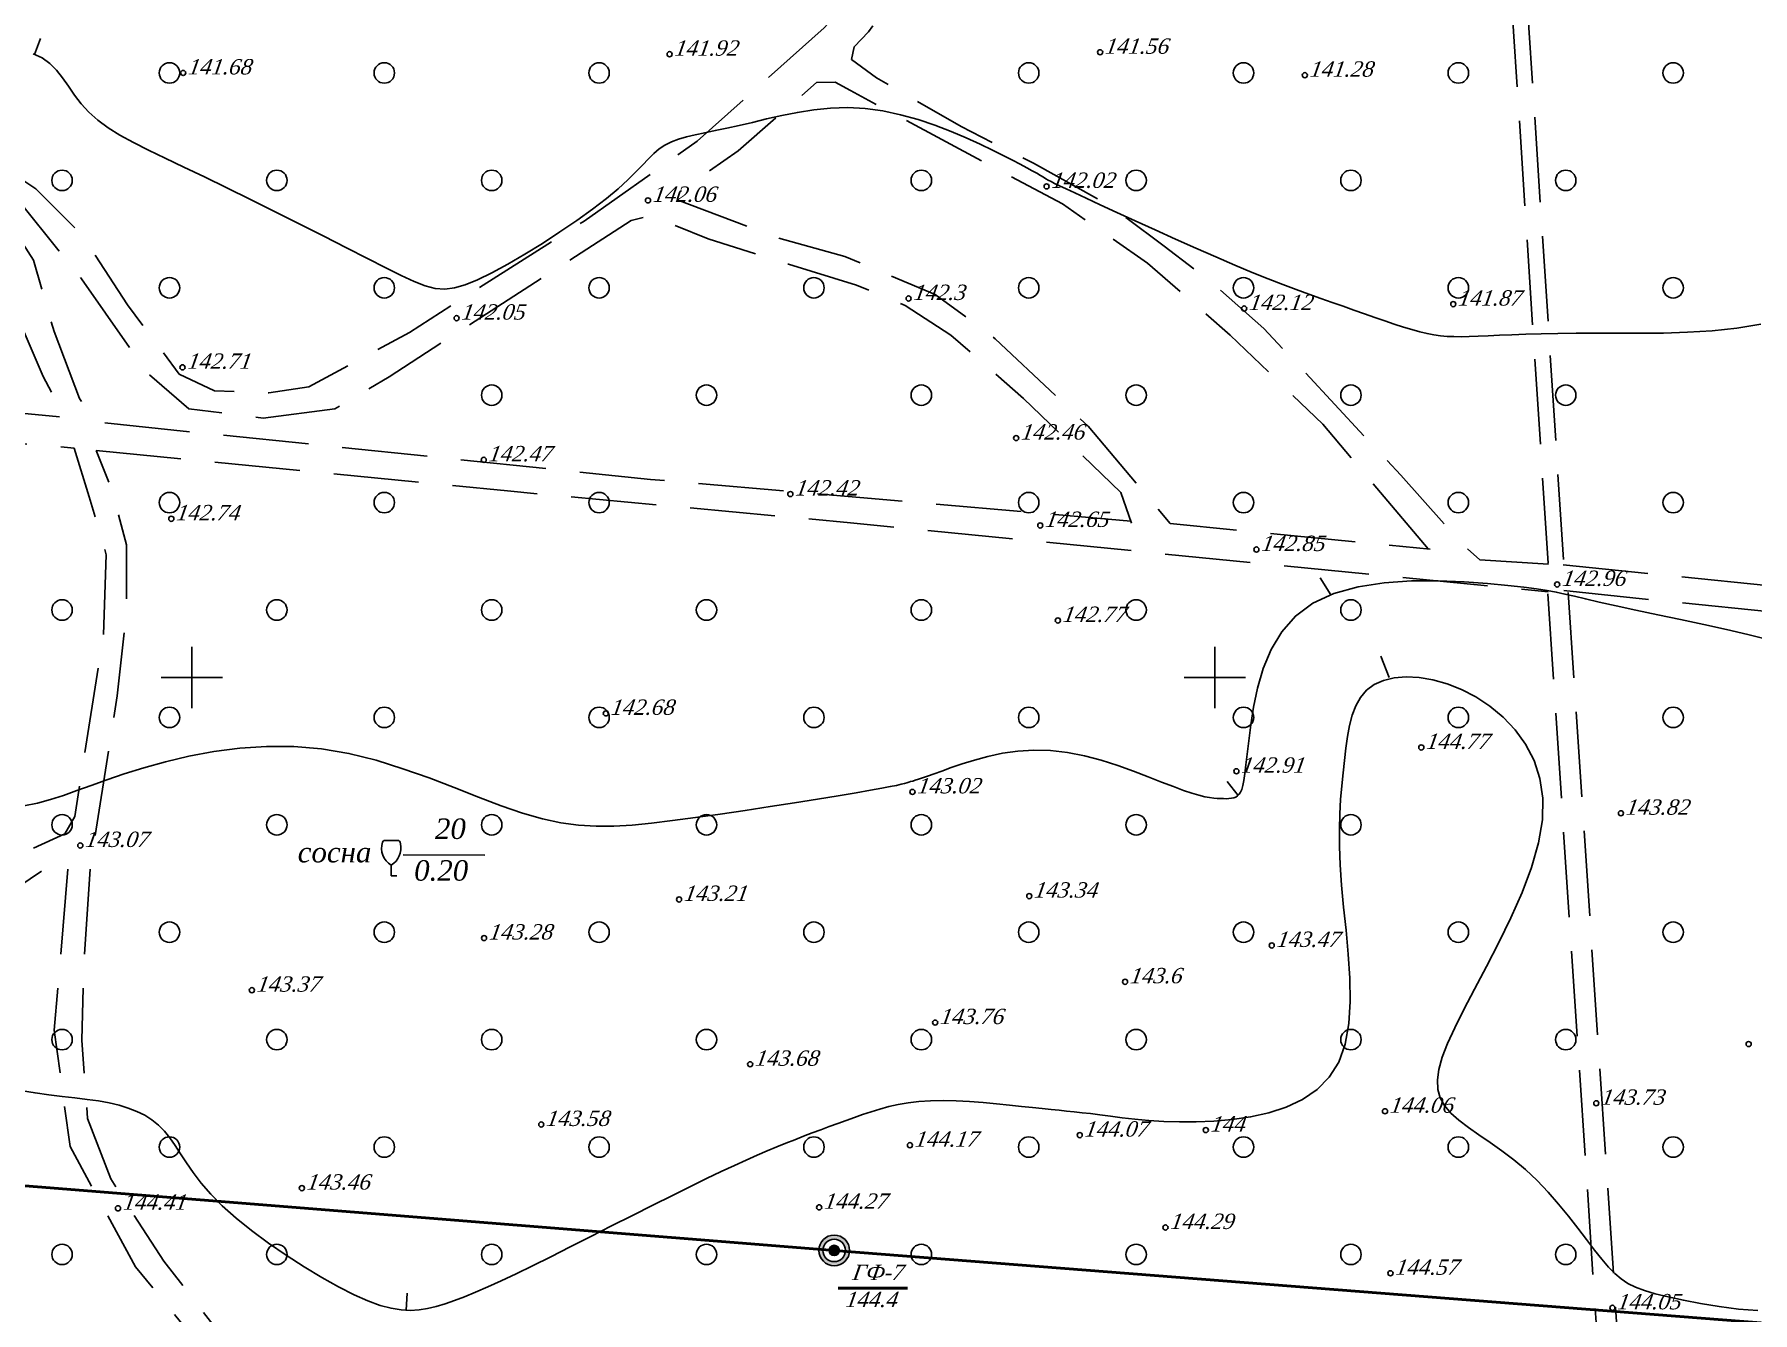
# Model space of a CAD drawing. Header units: millimetres. Extents: x 1400 to 7029, y -1119 to 1612.
# Drawn here: x 2941.4 to 3042.2, y 1075.6 to 1150.6 of the extents above; entities that cross this region are included whole.
import ezdxf

# ---------------------------------------------------------------- set-up
doc = ezdxf.new("R2010")
doc.units = ezdxf.units.MM
doc.set_wipeout_variables(frame=1)
doc.linetypes.add('AHIDDEN2', pattern=[3, 1.5, -1.5])
doc.linetypes.add('AHIDDEN4', pattern=[7, 5, -2])
for name, color, linetype in [('CONT-MNR', 7, 'Continuous'), ('кресты', 7, 'Continuous'), ('ПИКЕТЫ', 7, 'Continuous'), ('проы', 7, 'Continuous'), ('РАСТИТ', 7, 'Continuous'), ('Скважины', 7, 'Continuous'), ('СІТУАЦІЯ', 7, 'Continuous')]:
    doc.layers.add(name, color=color, linetype=linetype)
doc.styles.add('grad', font='timesi.ttf')
doc.styles.add('universw', font='timesi.ttf', dxfattribs={"oblique": 10})

# ---------------------------------------------------------------- blocks, each defined once
blk = doc.blocks.new('390_2')
at = {"color": 0, "linetype": 'Continuous', "lineweight": 0}
blk.add_wipeout([(0.56, -0.02), (0.56, 0.02), (0.02, 0.02), (0.02, 1.02), (0.15, 1.11), (0.31, 1.24), (0.46, 1.38), (0.62, 1.58), (0.73, 1.77), (0.84, 2), (0.9, 2.21), (0.95, 2.44), (0.96, 2.61), (0.96, 2.86), (0.94, 3.01), (0.89, 3.24), (0.86, 3.33), (0.82, 3.39), (0.77, 3.44), (0.7, 3.46), (-0.38, 3.46), (-0.69, 3.46), (-0.8, 3.42), (-0.85, 3.37), (-0.89, 3.28), (-0.93, 3.11), (-0.96, 2.93), (-0.97, 2.66), (-0.95, 2.39), (-0.91, 2.19), (-0.85, 2.03), (-0.78, 1.85), (-0.67, 1.65), (-0.56, 1.5), (-0.45, 1.37), (-0.28, 1.21), (-0.13, 1.09), (-0.02, 1.02), (-0.02, -0.02)], dxfattribs=at)
at = {"color": 0, "linetype": 'Continuous'}
blk.add_lwpolyline([(0.89, 3.12), (0.86, 3.28, 0.283123), (0.7, 3.44), (-0.69, 3.44, 0.301637), (-0.87, 3.28, 0.346308), (0, 1.03, 0.325277)], format="xyb", close=True, dxfattribs=at)
blk.add_lwpolyline([(0, 1.03), (0, 0), (0.54, 0)], dxfattribs=at)
blk = doc.blocks.new('372')
blk.add_circle((0, 0), 1)
blk = doc.blocks.new('368')
at = {"color": 0, "linetype": 'Continuous'}
blk.add_blockref('372', (0, 0), dxfattribs=at)
blk = doc.blocks.new('A$C0DFD615A')
at = {"layer": 'Скважины', "linetype": 'Continuous'}
h = blk.add_hatch(color=6, dxfattribs=at)
h.paths.add_polyline_path([(-3, 0, 1), (3, 0, 1)])
h.paths.add_polyline_path([(2.2, 0, -1), (-2.2, 0, -1)], flags=16)
at = {"layer": 'Скважины', "linetype": 'Continuous', "lineweight": 50}
h = blk.add_hatch(color=6, dxfattribs=at)
edge = h.paths.add_edge_path()
edge.add_arc((0, 0), 1, 0, 360)
at = {"layer": 'Скважины', "color": 0, "linetype": 'Continuous'}
for radius in [3, 2.2, 1]:
    blk.add_circle((0, 0), radius, dxfattribs=at)

msp = doc.modelspace()

# ---------------------------------------------------------------- linework, layer by layer
at = {"color": 7, "linetype": 'Continuous', "lineweight": 50, "flags": 128}
msp.add_lwpolyline([(3253.1696, 1256.3419), (3238.9968, 1213.3162), (3221.6314, 1125.4023), (3222.1953, 1082.1284), (3222.1953, 1082.1284, -0.42950611), (3203.1091, 1063.8631), (3127.1113, 1069.1175), (3071.2513, 1072.7475), (2988.3313, 1079.2275), (2922.9913, 1084.4475)], format="xyb", dxfattribs=at)
at = {"layer": 'CONT-MNR', "color": 30, "linetype": 'Continuous', "flags": 128}
for points, elevation in [([(2941.4173, 1149.3745), (2941.772, 1150.3115)], 42.6), ([(3017.4541, 1117.6802), (3016.8409, 1118.6725)], 42.9), ([(3012.0225, 1105.9181), (3011.3884, 1106.7357)], 42.9), ([(2963.2289, 1075.7217), (2963.285, 1076.7154)], 43.2)]:
    msp.add_lwpolyline(points, dxfattribs=dict(at, elevation=elevation))
at = {"layer": 'CONT-MNR', "color": 30, "linetype": 'Continuous', "elevation": 42.6}
msp.add_lwpolyline([(3042.685, 1133.5521), (3041.2654, 1133.3217), (3039.8263, 1133.1689), (3038.3865, 1133.0783), (3036.9653, 1133.035), (3035.5816, 1133.0236), (3034.2545, 1133.029), (3033.0031, 1133.0361), (3031.8427, 1133.0326), (3030.7737, 1133.0181), (3029.7928, 1132.9953), (3028.8967, 1132.9668), (3028.0821, 1132.9351), (3027.3457, 1132.9028), (3026.6842, 1132.8725), (3026.0942, 1132.8469), (3025.5708, 1132.8285), (3025.102, 1132.8198), (3024.6743, 1132.8232), (3024.2741, 1132.8412), (3023.8879, 1132.8763), (3023.5019, 1132.931), (3023.1027, 1133.0076), (3022.6767, 1133.1088), (3022.2132, 1133.2359), (3021.7132, 1133.3867), (3021.1809, 1133.5579), (3020.6201, 1133.7463), (3020.035, 1133.9486), (3019.4296, 1134.1615), (3018.8078, 1134.3818), (3018.1737, 1134.6063), (3017.5287, 1134.8333), (3016.8641, 1135.068), (3016.1686, 1135.3172), (3015.431, 1135.5878), (3014.6399, 1135.8866), (3013.7841, 1136.2204), (3012.8523, 1136.5961), (3011.8332, 1137.0204), (3010.7232, 1137.4963), (3009.5492, 1138.0105), (3008.3458, 1138.546), (3007.1477, 1139.0856), (3005.9895, 1139.6122), (3004.9058, 1140.1087), (3003.9312, 1140.5578), (3003.1004, 1140.9426), (3002.4377, 1141.2508), (3001.9272, 1141.49), (3001.5429, 1141.6726), (3001.2584, 1141.8111), (3001.0478, 1141.9182), (3000.8848, 1142.0062), (3000.7434, 1142.0877), (3000.5973, 1142.1752), (3000.4235, 1142.2795), (3000.2102, 1142.4051), (2999.9488, 1142.5546), (2999.6305, 1142.7309), (2999.2466, 1142.9367), (2998.7886, 1143.1748), (2998.2475, 1143.4479), (2997.6148, 1143.7589), (2996.8856, 1144.107), (2996.07, 1144.4781), (2995.1822, 1144.8549), (2994.2362, 1145.2198), (2993.246, 1145.5554), (2992.2258, 1145.8442), (2991.1895, 1146.0687), (2990.1513, 1146.2114), (2989.1238, 1146.2606), (2988.1141, 1146.2269), (2987.1279, 1146.1268), (2986.171, 1145.9765), (2985.2492, 1145.7926), (2984.3681, 1145.5913), (2983.5334, 1145.3891), (2982.751, 1145.2022), (2982.0253, 1145.043), (2981.3555, 1144.9065), (2980.7397, 1144.7838), (2980.176, 1144.6659), (2979.6624, 1144.5438), (2979.1969, 1144.4085), (2978.7775, 1144.251), (2978.4024, 1144.0623), (2978.0659, 1143.8346), (2977.7488, 1143.5643), (2977.4282, 1143.2494), (2977.0811, 1142.8876), (2976.6846, 1142.4766), (2976.216, 1142.0143), (2975.6522, 1141.4983), (2974.9705, 1140.9265), (2974.1574, 1140.3007), (2973.2376, 1139.6389), (2972.2456, 1138.9634), (2971.2155, 1138.2963), (2970.1815, 1137.6598), (2969.1781, 1137.076), (2968.2394, 1136.5672), (2967.3997, 1136.1554), (2966.6809, 1135.8587), (2966.0555, 1135.6783), (2965.4834, 1135.6111), (2964.9249, 1135.6543), (2964.3399, 1135.8047), (2963.6885, 1136.0595), (2962.9307, 1136.4156), (2962.0267, 1136.8701), (2960.9494, 1137.417), (2959.724, 1138.0388), (2958.3884, 1138.7149), (2956.9806, 1139.4247), (2955.5386, 1140.1479), (2954.1005, 1140.8638), (2952.7042, 1141.552), (2951.3878, 1142.1918), (2950.1822, 1142.7685), (2949.0893, 1143.2895), (2948.1042, 1143.7681), (2947.2218, 1144.2174), (2946.437, 1144.6506), (2945.7448, 1145.0809), (2945.14, 1145.5215), (2944.6177, 1145.9855), (2944.1698, 1146.4809), (2943.7772, 1146.9942), (2943.4177, 1147.5068), (2943.0692, 1148.0001), (2942.7097, 1148.4553), (2942.317, 1148.854), (2941.8691, 1149.1773), (2941.3437, 1149.4067)], dxfattribs=at)
at = {"layer": 'CONT-MNR', "color": 30, "linetype": 'Continuous', "flags": 128}
for points in [[(3043.0228, 1115.0893), (3041.9106, 1115.3558), (3040.6662, 1115.6393), (3039.339, 1115.9321), (3037.9785, 1116.2263), (3036.6342, 1116.5139), (3035.3555, 1116.7873), (3034.1919, 1117.0384), (3033.193, 1117.2594), (3032.3901, 1117.4449), (3031.7426, 1117.599), (3031.1918, 1117.7284), (3030.6789, 1117.8395), (3030.1454, 1117.939), (3029.5323, 1118.0335), (3028.7811, 1118.1295), (3027.833, 1118.2336), (3026.6494, 1118.3466), (3025.2721, 1118.4463), (3023.7628, 1118.5048), (3022.1835, 1118.494), (3020.5959, 1118.3861), (3019.0618, 1118.1529), (3017.6431, 1117.7666), (3016.4017, 1117.1992), (3015.3844, 1116.4351), (3014.5787, 1115.5082), (3013.957, 1114.4649), (3013.4918, 1113.3513), (3013.1557, 1112.2137), (3012.9211, 1111.0986), (3012.7605, 1110.0521), (3012.6464, 1109.1205), (3012.5552, 1108.3396), (3012.4788, 1107.7033), (3012.4126, 1107.1946), (3012.3526, 1106.797), (3012.2943, 1106.4935), (3012.2334, 1106.2676), (3012.1656, 1106.1023), (3012.0866, 1105.981), (3011.993, 1105.8892), (3011.8847, 1105.8212), (3011.7629, 1105.7739), (3011.6284, 1105.7438), (3011.4822, 1105.7276), (3011.3252, 1105.7222), (3011.1584, 1105.7241), (3010.9827, 1105.73), (3010.7969, 1105.7384), (3010.5907, 1105.7548), (3010.3515, 1105.7864), (3010.0669, 1105.8407), (3009.7243, 1105.9248), (3009.3113, 1106.046), (3008.8152, 1106.2117), (3008.2237, 1106.429), (3007.529, 1106.7008), (3006.7426, 1107.0113), (3005.8807, 1107.3403), (3004.9598, 1107.6677), (3003.996, 1107.9731), (3003.0058, 1108.2365), (3002.0053, 1108.4374), (3001.011, 1108.5557), (3000.0379, 1108.5776), (2999.0966, 1108.5144), (2998.1966, 1108.3839), (2997.3472, 1108.2038), (2996.5577, 1107.9918), (2995.8378, 1107.7658), (2995.1966, 1107.5434), (2994.6437, 1107.3424), (2994.1848, 1107.1768), (2993.8116, 1107.0452), (2993.5119, 1106.9427), (2993.2739, 1106.8641), (2993.0856, 1106.8044), (2992.9348, 1106.7585), (2992.8096, 1106.7213), (2992.6981, 1106.6878), (2992.5857, 1106.6531), (2992.4483, 1106.6135), (2992.2593, 1106.5652), (2991.9921, 1106.5046), (2991.6202, 1106.4282), (2991.1169, 1106.3323), (2990.4556, 1106.2132), (2989.6098, 1106.0674), (2988.5642, 1105.8931), (2987.3494, 1105.6958), (2986.0072, 1105.4827), (2984.5794, 1105.2614), (2983.1081, 1105.039), (2981.6351, 1104.823), (2980.2021, 1104.6206), (2978.8513, 1104.4393), (2977.6126, 1104.2868), (2976.4698, 1104.1728), (2975.3948, 1104.1077), (2974.3594, 1104.1015), (2973.3357, 1104.1645), (2972.2955, 1104.3068), (2971.2108, 1104.5388), (2970.0535, 1104.8706), (2968.8022, 1105.3052), (2967.4624, 1105.8169), (2966.0464, 1106.3725), (2964.5663, 1106.9391), (2963.0344, 1107.4837), (2961.4628, 1107.9733), (2959.8638, 1108.3749), (2958.2495, 1108.6554), (2956.6331, 1108.7909), (2955.031, 1108.7932), (2953.4604, 1108.6832), (2951.9387, 1108.4818), (2950.4831, 1108.2098), (2949.1111, 1107.888), (2947.8397, 1107.5374), (2946.6864, 1107.1789), (2945.661, 1106.8306), (2944.7433, 1106.5004), (2943.9058, 1106.1936), (2943.1208, 1105.9154), (2942.3608, 1105.6711), (2941.5982, 1105.4658), (2940.8053, 1105.3049)], [(3020.8843, 1112.8275), (3020.3942, 1114.0815)]]:
    msp.add_lwpolyline(points, dxfattribs=at)
at = {"layer": 'кресты', "color": 3, "linetype": 'Continuous'}
for p, q in [((2950.6513, 1111.0275), (2950.6513, 1114.6275)), ((3010.6513, 1111.0275), (3010.6513, 1114.6275)), ((2948.8513, 1112.8275), (2952.4513, 1112.8275)), ((3008.8513, 1112.8275), (3012.4513, 1112.8275))]:
    msp.add_line(p, q, dxfattribs=at)
at = {"layer": 'ПИКЕТЫ', "color": 7, "linetype": 'Continuous'}
for centre in [(2978.6775, 1149.3903), (3003.9278, 1149.5034), (2950.1425, 1148.2903), (3015.9361, 1148.1581), (2977.4079, 1140.8169), (3000.7887, 1141.6361), (2992.6957, 1135.0611), (3024.6391, 1134.7309), (2966.1802, 1133.9095), (3012.3761, 1134.4733), (2950.1034, 1131.0232), (2999.0042, 1126.8732), (2967.7706, 1125.5992), (2985.7572, 1123.5904), (2949.4489, 1122.1396), (3000.4148, 1121.7489), (3013.0962, 1120.3363), (3030.7354, 1118.2883), (3001.4502, 1116.1771), (2974.9369, 1110.7265), (3022.7672, 1108.7281), (3011.9187, 1107.3332), (2992.9198, 1106.1203), (3034.4751, 1104.8653), (2944.1103, 1102.9766), (2979.231, 1099.8123), (2999.7694, 1100.0072), (2967.7941, 1097.5465), (3013.9939, 1097.1136), (2954.173, 1094.4885), (3005.3893, 1094.983), (2994.2523, 1092.5894), (3041.9673, 1091.3282), (2983.4019, 1090.1439), (3020.6373, 1087.3901), (3033.0311, 1087.8557), (2971.1463, 1086.6113), (2992.7734, 1085.3978), (3002.7314, 1085.9889), (3010.1259, 1086.2844), (2957.1063, 1082.8801), (2946.3206, 1081.6957), (2987.4493, 1081.7527), (3007.7597, 1080.5705), (3020.9564, 1077.8838), (3033.9736, 1075.8573)]:
    msp.add_circle(centre, 0.15, dxfattribs=at)
at = {"layer": 'РАСТИТ', "color": 7}
msp.add_lwpolyline([(2963.0536, 1102.4266), (2967.8455, 1102.4011)], dxfattribs=at)
at = {"layer": 'Скважины', "color": 0, "linetype": 'Continuous', "lineweight": 50}
msp.add_line((2988.5554, 1077.0137), (2992.6343, 1077.0137), dxfattribs=at)
at = {"layer": 'СІТУАЦІЯ', "color": 7, "linetype": 'AHIDDEN4', "flags": 128}
for points in [[(3030.2019, 1119.5377), (3028.178, 1150.7226), (3025.0423, 1201.9704)], [(3031.1052, 1119.7518), (3029.0815, 1150.9343), (3025.946, 1202.1795)], [(3031.0877, 1119.434), (3045.166, 1118.0228), (3046.4017, 1117.9787), (3047.505, 1119.434), (3048.3435, 1120.8451), (3047.6374, 1122.565), (3045.5632, 1124.9904), (3043.8908, 1127.4839), (3043.6701, 1129.6447), (3044.2438, 1132.2465), (3044.95, 1135.2011), (3044.8176, 1139.6551), (3045.0734, 1145.634), (3045.8493, 1148.0305), (3045.9904, 1150.568), (3046.6958, 1153.4579), (3048.2477, 1156.3478), (3049.8701, 1159.3082), (3051.9983, 1164.9866), (3053.0564, 1167.665), (3052.9859, 1170.132), (3051.7161, 1172.1056), (3050.658, 1173.6563), (3049.3178, 1175.4184), (3048.9651, 1177.2511), (3049.5999, 1178.8018), (3051.2223, 1180.2115), (3053.6913, 1181.4802), (3056.0896, 1182.8195), (3058.1562, 1184.2774), (3058.4343, 1185.7362), (3057.9824, 1187.2297), (3056.453, 1188.8275), (3054.9235, 1190.6684), (3053.6713, 1193.0125), (3053.706, 1194.784), (3054.3665, 1196.6596), (3055.1312, 1198.1879), (3055.9307, 1199.5077)], [(2931.7935, 1178.328), (2932.6536, 1177.0787), (2935.9695, 1174.5652), (2939.9715, 1171.3661), (2943.0587, 1169.3666), (2946.2602, 1168.1099), (2949.176, 1167.4243), (2952.3775, 1167.71), (2958.552, 1169.3095), (2963.6973, 1170.3949), (2969.4716, 1171.0804), (2976.2431, 1171.4863), (2980.1879, 1171.6006), (2983.561, 1171.8291), (2986.248, 1172.2289), (2988.9922, 1172.4575), (2992.0223, 1172.2861), (2994.3091, 1171.8291), (2996.2177, 1171.0039), (2997.2973, 1168.0553), (2997.6572, 1164.8908), (2997.7292, 1161.7264), (2996.0738, 1158.2024), (2993.2283, 1154.4411), (2990.3402, 1150.7094), (2989.4937, 1149.8138), (2989.3467, 1149.079), (2990.8156, 1148.0092), (2995.7701, 1145.1483), (3000.0109, 1142.999), (3004.592, 1140.4615), (3007.6793, 1138.123), (3010.451, 1136.0199), (3013.5382, 1133.3082), (3021.5585, 1124.697), (3025.2477, 1120.5657), (3026.2018, 1119.7395), (3030.2727, 1119.4853)], [(3023.1666, 1120.3744), (3016.9857, 1127.685), (3011.5615, 1132.9159), (3006.705, 1137.1384), (3001.7224, 1140.6047), (2996.992, 1143.1256), (2989.2848, 1147.2588), (2988.3903, 1147.7602), (2987.2995, 1147.7384), (2982.696, 1143.7271), (2979.285, 1141.319), (2979.1104, 1140.8394), (2985.0012, 1138.6157), (2988.9584, 1137.531), (2994.259, 1135.3009), (2997.7811, 1132.6875), (3003.2315, 1127.5655), (3008.0425, 1121.868), (3023.2771, 1120.3546)], [(2910.92, 1146.1917), (2914.762, 1145.3827), (2920.3588, 1144.2642), (2925.1348, 1143.4067), (2929.6617, 1142.8393), (2932.8333, 1142.8393), (2934.6989, 1142.8393), (2936.1423, 1142.2848), (2938.3196, 1139.809), (2939.6069, 1137.0842), (2940.583, 1133.6331), (2941.9345, 1130.4821), (2943.2109, 1128.0814), (2909.5604, 1131.3841)], [(3005.763, 1121.8794), (3005.1484, 1123.678), (2999.4411, 1129.2054), (2995.1696, 1132.9059), (2992.4916, 1134.6607), (2989.638, 1135.8451), (2985.6429, 1137.0734), (2980.9453, 1138.5649), (2977.5649, 1139.9248), (2976.4229, 1139.6412), (2962.2185, 1130.4735), (2959.0443, 1128.5929), (2954.8438, 1128.0406), (2950.4775, 1128.5929), (2948.0456, 1130.6916), (2944.1767, 1136.2143), (2940.5842, 1140.6877), (2939.3682, 1141.5713), (2938.9813, 1141.019), (2941.358, 1137.3188), (2942.5739, 1133.1216), (2944.0662, 1129.2004), (2945.0058, 1127.8197), (2977.5597, 1124.4509), (3005.7232, 1122.0055)], [(2908.1472, 1129.882), (2937.3314, 1126.836), (2943.7436, 1126.2884), (2944.6385, 1123.4308), (2945.625, 1120.0355), (2945.4606, 1115.3259), (2943.7921, 1104.6798), (2943.1993, 1103.6568), (2940.505, 1102.4183), (2937.218, 1100.2107), (2933.8232, 1097.8416), (2930.5362, 1096.8724), (2923.9082, 1097.7877), (2918.5735, 1099.78), (2914.2627, 1102.1491), (2906.5722, 1107.0553), (2901.5608, 1111.0398), (2894.9328, 1117.0165), (2890.8375, 1120.3548), (2887.6044, 1122.4009), (2885.395, 1123.2624), (2881.8386, 1123.8547), (2879.5967, 1123.7186), (2876.9024, 1122.8033), (2873.777, 1121.5649), (2870.5978, 1120.9187), (2866.3408, 1121.2418), (2863.1076, 1121.2418)], [(2973.0001, 1050.9763), (2971.177, 1053.9242), (2968.9561, 1057.5676), (2966.1716, 1061.1779), (2962.0219, 1064.9627), (2960.3645, 1066.3207), (2955.9227, 1070.5603), (2952.1665, 1074.522), (2949.0174, 1078.596), (2945.8939, 1083.4174), (2944.5348, 1086.9615), (2944.2022, 1091.5504), (2944.3347, 1096.3531), (2944.6994, 1101.7674), (2946.2799, 1111.7653), (2946.8224, 1116.6441), (2946.8224, 1120.6054), (2945.9653, 1123.8556), (2945.0399, 1126.1365)], [(2945.0399, 1126.1365), (2969.1651, 1123.7739), (2989.2927, 1121.9016), (3030.2076, 1117.8513)], [(2863.1308, 1119.3838), (2867.1403, 1119.2246), (2872.5838, 1119.6226), (2877.2041, 1121.2145), (2879.1282, 1121.7994), (2880.748, 1122.1974), (2882.8988, 1122.2505), (2886.218, 1121.1892), (2888.1931, 1120.0924), (2894.0349, 1115.4226), (2899.9385, 1110.6092), (2904.0012, 1107.0007), (2907.4645, 1104.4936), (2912.2707, 1101.6281), (2916.6083, 1099.018), (2921.9722, 1096.7627), (2925.0647, 1096.0144), (2928.7291, 1095.3776), (2931.7031, 1095.3245), (2933.8539, 1096.147), (2935.6436, 1097.1045), (2938.3255, 1098.9353), (2940.5029, 1100.5804), (2942.7599, 1102.0927), (2943.3972, 1101.7478), (2942.5836, 1092.136), (2943.5056, 1085.3274), (2947.3399, 1078.2698), (2950.9723, 1073.8335), (2957.1793, 1066.9442), (2961.9553, 1062.9785), (2966.1932, 1059.1472), (2967.829, 1057.0708), (2969.4201, 1054.6197), (2970.8786, 1051.705), (2971.2764, 1050.9763)], [(3030.1906, 1117.73), (3033.327, 1070.4162), (3034.9104, 1046.1336)], [(3031.1286, 1117.929), (3048.1073, 1116.1761), (3080.7603, 1112.3706), (3107.9975, 1109.3042), (3118.4722, 1108.0188)], [(3031.388, 1117.8094), (3034.5244, 1070.4949), (3036.1078, 1046.2116)]]:
    msp.add_lwpolyline(points, dxfattribs=at)
msp.add_lwpolyline([(2933.0236, 1174.6741), (2932.6806, 1174.3313), (2934.7959, 1170.7895), (2936.7397, 1166.2194), (2938.1118, 1159.4213), (2938.5232, 1155.2247), (2938.8663, 1150.4832), (2938.5232, 1146.8842), (2937.4942, 1144.6563), (2937.843, 1143.8939), (2941.502, 1141.4946), (2944.189, 1138.8097), (2946.876, 1134.6966), (2949.918, 1130.6203), (2951.9762, 1129.6492), (2955.1778, 1129.5349), (2957.5218, 1129.8777), (2963.4103, 1133.0768), (2973.6643, 1139.604), (2980.2961, 1144.2884), (2987.7447, 1150.9419), (2992.1468, 1155.6834), (2994.7767, 1159.1681), (2995.9773, 1162.9385), (2995.8058, 1166.7088), (2995.0048, 1169.941), (2993.3469, 1170.7408), (2990.3169, 1171.0264), (2987.2296, 1170.9122), (2984.8856, 1170.5123), (2981.9699, 1170.5123), (2976.8817, 1170.3409), (2970.7073, 1169.8839), (2962.1888, 1168.7413), (2956.872, 1167.4274), (2950.3194, 1166.1675), (2946.1459, 1166.2247), (2942.9443, 1167.71), (2939.8, 1169.7094), (2936.141, 1172.6229), (2934.1972, 1174.1081)], close=True, dxfattribs=at)

# ---------------------------------------------------------------- block references
at = {"layer": 'проы', "color": 0, "linetype": 'Continuous', "lineweight": 50, "xscale": 0.3, "yscale": 0.3, "zscale": 0.3}
msp.add_blockref('A$C0DFD615A', (2988.3313, 1079.2275), dxfattribs=at)
at = {"layer": 'РАСТИТ', "color": 7, "linetype": 'Continuous', "xscale": 0.6, "yscale": 0.6, "zscale": 0.6}
for p in [(2949.3397, 1148.2909), (2961.9397, 1148.2909), (2974.5397, 1148.2909), (2999.7397, 1148.2909), (3012.3397, 1148.2909), (3024.9397, 1148.2909), (3037.5397, 1148.2909), (2943.0397, 1141.9909), (2955.6397, 1141.9909), (2968.2397, 1141.9909), (2993.4397, 1141.9909), (3006.0397, 1141.9909), (3018.6397, 1141.9909), (3031.2397, 1141.9909), (2949.3397, 1135.6909), (2961.9397, 1135.6909), (2974.5397, 1135.6909), (2987.1397, 1135.6909), (2999.7397, 1135.6909), (3012.3397, 1135.6909), (3024.9397, 1135.6909), (3037.5397, 1135.6909), (2968.2397, 1129.3909), (2980.8397, 1129.3909), (2993.4397, 1129.3909), (3006.0397, 1129.3909), (3018.6397, 1129.3909), (3031.2397, 1129.3909), (2949.3397, 1123.0909), (2961.9397, 1123.0909), (2974.5397, 1123.0909), (2999.7397, 1123.0909), (3012.3397, 1123.0909), (3024.9397, 1123.0909), (3037.5397, 1123.0909), (2943.0397, 1116.7909), (2955.6397, 1116.7909), (2968.2397, 1116.7909), (2980.8397, 1116.7909), (2993.4397, 1116.7909), (3006.0397, 1116.7909), (3018.6397, 1116.7909), (2949.3397, 1110.4909), (2961.9397, 1110.4909), (2974.5397, 1110.4909), (2987.1397, 1110.4909), (2999.7397, 1110.4909), (3012.3397, 1110.4909), (3024.9397, 1110.4909), (3037.5397, 1110.4909), (2943.0397, 1104.1909), (2955.6397, 1104.1909), (2968.2397, 1104.1909), (2980.8397, 1104.1909), (2993.4397, 1104.1909), (3006.0397, 1104.1909), (3018.6397, 1104.1909), (2949.3397, 1097.8909), (2961.9397, 1097.8909), (2974.5397, 1097.8909), (2987.1397, 1097.8909), (2999.7397, 1097.8909), (3012.3397, 1097.8909), (3024.9397, 1097.8909), (3037.5397, 1097.8909), (2943.0397, 1091.5909), (2955.6397, 1091.5909), (2968.2397, 1091.5909), (2980.8397, 1091.5909), (2993.4397, 1091.5909), (3006.0397, 1091.5909), (3018.6397, 1091.5909), (3031.2397, 1091.5909), (2949.3397, 1085.2909), (2961.9397, 1085.2909), (2974.5397, 1085.2909), (2987.1397, 1085.2909), (2999.7397, 1085.2909), (3012.3397, 1085.2909), (3024.9397, 1085.2909), (3037.5397, 1085.2909), (2943.0397, 1078.9909), (2955.6397, 1078.9909), (2968.2397, 1078.9909), (2980.8397, 1078.9909), (2993.4397, 1078.9909), (3006.0397, 1078.9909), (3018.6397, 1078.9909), (3031.2397, 1078.9909)]:
    msp.add_blockref('368', p, dxfattribs=at)

# ---------------------------------------------------------------- texts
at = {"layer": 'ПИКЕТЫ', "color": 7, "linetype": 'Continuous', "style": 'universw', "oblique": 10}
for s, p in [('141.92', (2978.946, 1149.3036)), ('141.56', (3004.1963, 1149.4167)), ('141.68', (2950.411, 1148.2037)), ('141.28', (3016.2046, 1148.0714)), ('142.02', (3001.0572, 1141.5494)), ('142.06', (2977.6765, 1140.7302)), ('142.3', (2992.9642, 1134.9744)), ('142.12', (3012.6446, 1134.3866)), ('141.87', (3024.9076, 1134.6443)), ('142.05', (2966.4488, 1133.8229)), ('142.71', (2950.3719, 1130.9365)), ('142.46', (2999.2727, 1126.7865)), ('142.47', (2968.0391, 1125.5125)), ('142.42', (2986.0257, 1123.5037)), ('142.74', (2949.7174, 1122.0529)), ('142.65', (3000.6833, 1121.6622)), ('142.85', (3013.3648, 1120.2496)), ('142.96', (3031.0039, 1118.2017)), ('142.77', (3001.7187, 1116.0904)), ('142.68', (2975.2054, 1110.6398)), ('144.77', (3023.0358, 1108.6414)), ('142.91', (3012.1872, 1107.2465)), ('143.02', (2993.1883, 1106.0336)), ('143.82', (3034.7436, 1104.7787)), ('143.07', (2944.3788, 1102.89)), ('143.21', (2979.4995, 1099.7256)), ('143.34', (3000.0379, 1099.9206)), ('143.28', (2968.0626, 1097.4598)), ('143.47', (3014.2625, 1097.0269)), ('143.6', (3005.6578, 1094.8963)), ('143.37', (2954.4415, 1094.4018)), ('143.76', (2994.5208, 1092.5027)), ('143.68', (2983.6704, 1090.0572)), ('143.73', (3033.2996, 1087.769)), ('144.06', (3020.9058, 1087.3034)), ('143.58', (2971.4148, 1086.5246)), ('144.07', (3002.9999, 1085.9022)), ('144', (3010.3945, 1086.1977)), ('144.17', (2993.0419, 1085.3111)), ('143.46', (2957.3748, 1082.7935)), ('144.41', (2946.5892, 1081.609)), ('144.27', (2987.7178, 1081.666)), ('144.29', (3008.0282, 1080.4838)), ('144.57', (3021.2249, 1077.7971)), ('144.05', (3034.2422, 1075.7706))]:
    msp.add_text(s, height=0.9, dxfattribs=at).set_placement(p)
at = {"layer": 'РАСТИТ', "color": 7, "linetype": 'AHIDDEN2', "style": 'grad'}
for s, p in [('20', (2964.9133, 1103.362)), ('сосна', (2956.8639, 1101.9846)), ('0.20', (2963.6919, 1100.915))]:
    msp.add_text(s, height=1.2, dxfattribs=at).set_placement(p)
at = {"layer": 'Скважины', "color": 7, "style": 'universw', "oblique": 10}
for s, p in [('ГФ-7', (2989.3692, 1077.4873)), ('144.4', (2988.964, 1075.8996, 43.5))]:
    msp.add_text(s, height=0.9, dxfattribs=at).set_placement(p)

# ---------------------------------------------------------------- next in the draw order: block references
at = {"layer": 'РАСТИТ', "color": 7, "linetype": 'AHIDDEN2', "xscale": 0.6, "yscale": 0.6, "zscale": 0.6}
msp.add_blockref('390_2', (2962.3506, 1101.2074), dxfattribs=at)

# ---------------------------------------------------------------- next in the draw order: linework, layer by layer
at = {"layer": 'CONT-MNR', "color": 30, "linetype": 'Continuous', "flags": 128}
msp.add_lwpolyline([(3042.5039, 1075.7001), (3041.3679, 1075.7895), (3040.2388, 1075.9301), (3039.1522, 1076.1056), (3038.1436, 1076.2998), (3037.2488, 1076.4962), (3036.4934, 1076.6834), (3035.8631, 1076.8696), (3035.3337, 1077.0681), (3034.8809, 1077.292), (3034.4806, 1077.5544), (3034.1085, 1077.8684), (3033.7403, 1078.2473), (3033.3519, 1078.7042), (3032.9234, 1079.2468), (3032.453, 1079.8611), (3031.9429, 1080.5278), (3031.3959, 1081.2275), (3030.8142, 1081.9407), (3030.2003, 1082.6482), (3029.5568, 1083.3304), (3028.8861, 1083.9681), (3028.1932, 1084.5468), (3027.4933, 1085.0725), (3026.8039, 1085.5558), (3026.1429, 1086.0077), (3025.5278, 1086.4391), (3024.9763, 1086.8607), (3024.5061, 1087.2834), (3024.1349, 1087.7181), (3023.8773, 1088.1764), (3023.7352, 1088.6733), (3023.7079, 1089.2247), (3023.7941, 1089.8463), (3023.9931, 1090.5539), (3024.3036, 1091.3634), (3024.7249, 1092.2906), (3025.2557, 1093.3513), (3025.8885, 1094.5533), (3026.5886, 1095.873), (3027.3144, 1097.2787), (3028.0245, 1098.7388), (3028.6776, 1100.2216), (3029.2322, 1101.6956), (3029.6468, 1103.1291), (3029.8801, 1104.4905), (3029.9017, 1105.7534), (3029.7261, 1106.9126), (3029.3788, 1107.9682), (3028.8854, 1108.9201), (3028.2715, 1109.7686), (3027.5626, 1110.5136), (3026.7843, 1111.1553), (3025.9622, 1111.6935), (3025.1202, 1112.1288), (3024.2751, 1112.4623), (3023.4423, 1112.6957), (3022.6372, 1112.8303), (3021.8749, 1112.8679), (3021.1707, 1112.8099), (3020.54, 1112.6578), (3019.998, 1112.4133), (3019.5553, 1112.0791), (3019.2033, 1111.6632), (3018.929, 1111.1749), (3018.7192, 1110.6235), (3018.5606, 1110.0183), (3018.4401, 1109.3685), (3018.3445, 1108.6835), (3018.2607, 1107.9724), (3018.1786, 1107.2412), (3018.1013, 1106.4813), (3018.0351, 1105.6809), (3017.986, 1104.8281), (3017.9605, 1103.9109), (3017.9646, 1102.9174), (3018.0046, 1101.8358), (3018.0868, 1100.6541), (3018.2114, 1099.3684), (3018.3544, 1098.0069), (3018.4859, 1096.6059), (3018.576, 1095.2015), (3018.5948, 1093.83), (3018.5123, 1092.5275), (3018.2987, 1091.3304), (3017.9239, 1090.2748), (3017.368, 1089.3882), (3016.6505, 1088.6633), (3015.8007, 1088.0839), (3014.8482, 1087.634), (3013.8223, 1087.2975), (3012.7525, 1087.0583), (3011.6682, 1086.9003), (3010.5988, 1086.8075), (3009.5694, 1086.765), (3008.588, 1086.7637), (3007.6581, 1086.7958), (3006.7834, 1086.8532), (3005.9675, 1086.9281), (3005.2139, 1087.0128), (3004.5265, 1087.0992), (3003.9086, 1087.1796), (3003.3602, 1087.2478), (3002.8659, 1087.3053), (3002.4066, 1087.3552), (3001.963, 1087.4009), (3001.5161, 1087.4454), (3001.0466, 1087.4919), (3000.5355, 1087.5438), (2999.9635, 1087.6042), (2999.3175, 1087.6748), (2998.6085, 1087.7513), (2997.8535, 1087.8278), (2997.0693, 1087.8985), (2996.273, 1087.9576), (2995.4815, 1087.9993), (2994.7118, 1088.0177), (2993.9809, 1088.0071), (2993.3016, 1087.9631), (2992.671, 1087.8883), (2992.0819, 1087.7869), (2991.5273, 1087.663), (2991.0001, 1087.5207), (2990.4932, 1087.3642), (2989.9995, 1087.1976), (2989.512, 1087.025), (2989.0245, 1086.8498), (2988.535, 1086.672), (2988.0424, 1086.491), (2987.5458, 1086.306), (2987.0439, 1086.1162), (2986.5358, 1085.9211), (2986.0204, 1085.7197), (2985.4967, 1085.5115), (2984.9616, 1085.2947), (2984.4046, 1085.0632), (2983.8129, 1084.8103), (2983.174, 1084.5289), (2982.4752, 1084.2122), (2981.7041, 1083.8531), (2980.8479, 1083.4447), (2979.8941, 1082.9801), (2978.8368, 1082.4561), (2977.6964, 1081.8845), (2976.5001, 1081.2809), (2975.2752, 1080.6609), (2974.0488, 1080.0401), (2972.8481, 1079.4341), (2971.7002, 1078.8584), (2970.6325, 1078.3287), (2969.6657, 1077.8573), (2968.7951, 1077.4434), (2968.0099, 1077.0831), (2967.2992, 1076.7723), (2966.6519, 1076.5071), (2966.0571, 1076.2834), (2965.5039, 1076.0973), (2964.9813, 1075.9447), (2964.4775, 1075.824), (2963.9775, 1075.7426), (2963.4654, 1075.7102), (2962.9253, 1075.7366), (2962.3413, 1075.8315), (2961.6974, 1076.0047), (2960.9779, 1076.2659), (2960.1667, 1076.6248), (2959.2558, 1077.0867), (2958.268, 1077.6384), (2957.2339, 1078.2621), (2956.184, 1078.9401), (2955.1489, 1079.6547), (2954.1593, 1080.3882), (2953.2457, 1081.1228), (2952.4386, 1081.8408), (2951.76, 1082.5271), (2951.1972, 1083.1775), (2950.7285, 1083.7901), (2950.3327, 1084.3633), (2949.9881, 1084.8955), (2949.6734, 1085.3848), (2949.367, 1085.8297), (2949.0475, 1086.2283), (2948.6968, 1086.58), (2948.3104, 1086.8872), (2947.8871, 1087.1534), (2947.4257, 1087.3822), (2946.925, 1087.5768), (2946.384, 1087.7409), (2945.8014, 1087.8778), (2945.1761, 1087.991), (2944.5075, 1088.0851), (2943.7981, 1088.1689), (2943.0507, 1088.2527), (2942.2683, 1088.3464), (2941.4539, 1088.4602), (2940.6105, 1088.6041)], dxfattribs=at)

doc.saveas('drawing.dxf')
